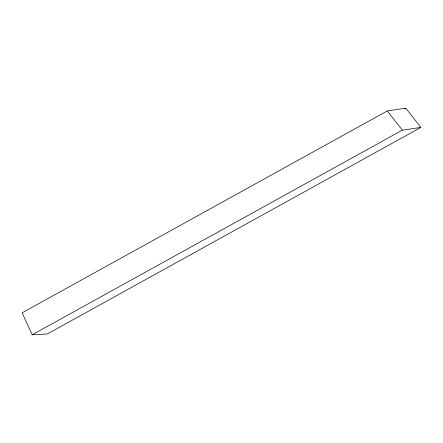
<?xml version="1.0" encoding="UTF-8"?>
<svg xmlns="http://www.w3.org/2000/svg" width="443" height="443" viewBox="0 0 443 443"><rect width="100%" height="100%" fill="white"/><g stroke="black" fill="none" stroke-linecap="round" stroke-linejoin="round"><path stroke-width="0.66" d="M387.282 110.938L22.15 312.808L32.195 334.786L47.246 333.989L420.85 127.434L405.81 108.214L387.282 110.938L402.322 130.153L420.85 127.434M404.597 108.884L405.81 108.214M32.195 334.786L402.322 130.153"/></g></svg>
